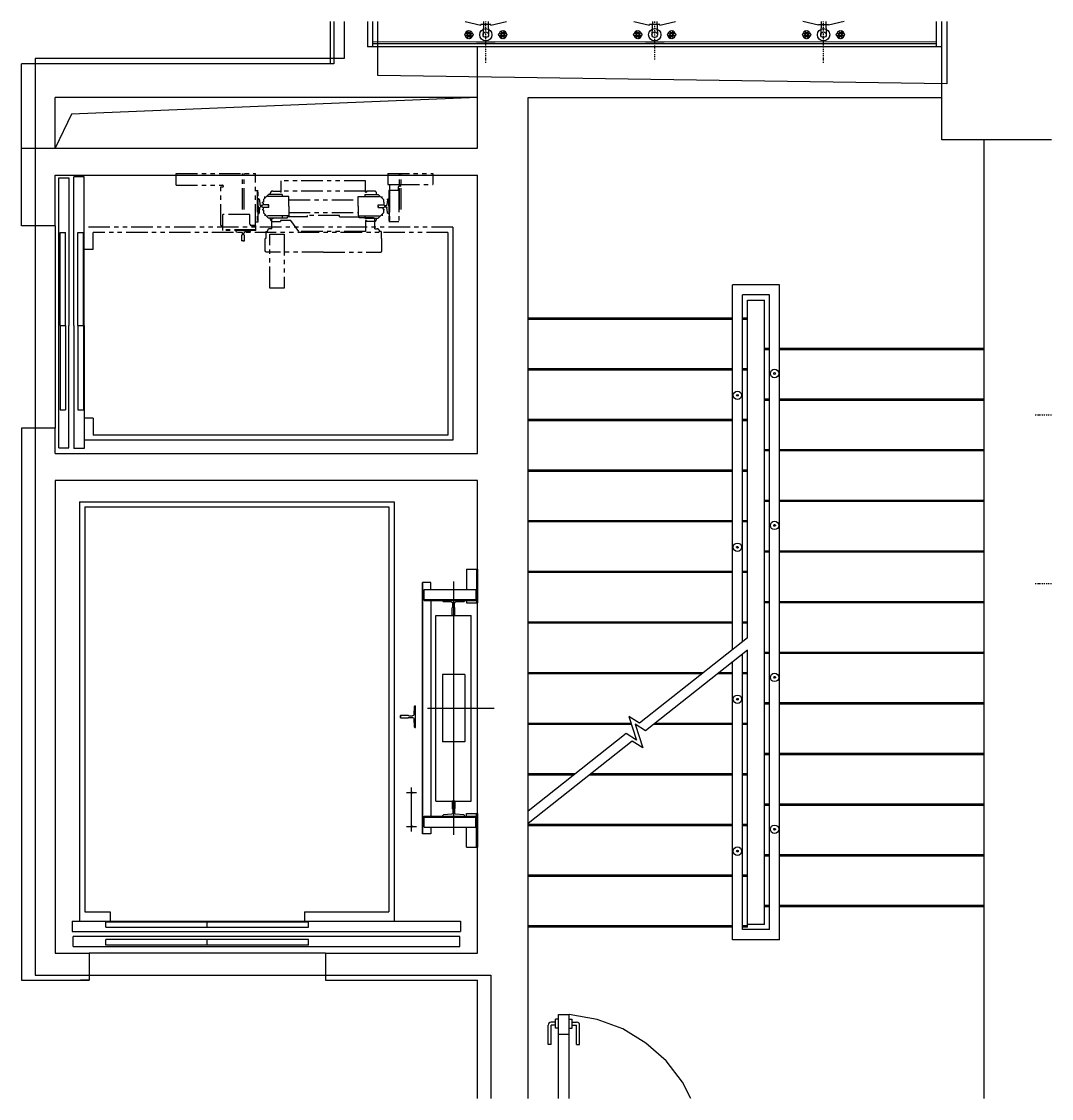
# Model space of a CAD drawing. Header units: millimetres. Extents: x 1372029 to 1411332, y -113814 to -97694.
# Drawn here: x 1385687 to 1391787, y -107094 to -100714 of the extents above; entities that cross this region are included whole.
import ezdxf

# ---------------------------------------------------------------- set-up
doc = ezdxf.new("R2010")
doc.units = ezdxf.units.MM
for name, pattern in [('DASHDOT2', [12.7, 6.35, -3.175, 0, -3.175]), ('HIDDEN2', [4.7625, 3.175, -1.5875]), ('PHANTOMX2', [127, 63.5, -12.7, 12.7, -12.7, 12.7, -12.7])]:
    doc.linetypes.add(name, pattern=pattern)
for name, color, linetype in [('Baca', 7, 'Continuous'), ('Divar-komek', 7, 'Continuous'), ('Kafel', 7, 'Continuous'), ('Lift', 7, 'Continuous'), ('Meheccer', 7, 'Continuous'), ('Pillekan', 7, 'Continuous'), ('plita 2', 7, 'Continuous'), ('Qapi', 7, 'Continuous'), ('Santexnika', 7, 'Continuous'), ('sutun1', 7, 'Continuous')]:
    doc.layers.add(name, color=color, linetype=linetype)
doc.layers.add('Guzgu', color=165, linetype='Continuous', lineweight=5, true_color=0x385ca8)

msp = doc.modelspace()

# ---------------------------------------------------------------- linework, layer by layer
at = {"layer": 'Baca'}
msp.add_lwpolyline([(1388386.6, -101163.6), (1385982.6, -101261.6), (1385886.6, -101463.6)], dxfattribs=at)
at = {"layer": 'Divar-komek'}
for p, q in [((1387536.6, -100713.6), (1387536.6, -100963.6)), ((1387736.6, -100713.6), (1387736.6, -100863.6)), ((1388386.6, -100863.6), (1387736.6, -100863.6)), ((1387536.6, -100963.6), (1385686.6, -100963.6)), ((1385686.6, -101463.6), (1385686.6, -100963.6)), ((1388386.6, -101163.6), (1385886.6, -101163.6)), ((1385886.6, -101463.6), (1385886.6, -101163.6))]:
    msp.add_line(p, q, dxfattribs=at)
at = {"layer": 'Guzgu'}
msp.add_line((1391106.6, -100833.6), (1387766.6, -100833.6), dxfattribs=at)
at = {"layer": 'Kafel'}
for p, q in [((1387516.6, -100963.6), (1387516.6, -100713.6)), ((1387766.6, -100863.6), (1387766.6, -100713.6)), ((1391106.6, -100863.6), (1391106.6, -100713.6))]:
    msp.add_line(p, q, dxfattribs=at)
at = {"layer": 'Lift'}
for p, q in [((1386602.1, -101683.6), (1386602.1, -101613.6)), ((1385906.6, -101638.6), (1385966.6, -101638.6)), ((1385906.6, -103238.6), (1385906.6, -101638.6)), ((1385966.6, -101638.6), (1385966.6, -102513.6)), ((1386056.6, -101633.6), (1385996.6, -101633.6)), ((1385996.6, -102513.6), (1385996.6, -101633.6)), ((1386056.6, -102513.6), (1386056.6, -101633.6)), ((1388241.6, -101932.6), (1388241.6, -103194.6)), ((1385915.6, -102513.6), (1385915.6, -101963.6)), ((1385915.6, -101963.6), (1385947.6, -101963.6)), ((1385947.6, -102513.6), (1385947.6, -101963.6)), ((1386020.6, -101963.6), (1386052.6, -101963.6)), ((1386020.6, -102513.6), (1386020.6, -101963.6)), ((1386052.6, -102513.6), (1386052.6, -101963.6)), ((1386111.6, -102063.6), (1386111.6, -101963.6)), ((1388211.6, -101963.6), (1388211.6, -103163.6)), ((1386111.6, -102063.6), (1386056.6, -102063.6)), ((1385915.6, -102513.6), (1385915.6, -103013.6)), ((1385915.6, -102513.6), (1385947.6, -102513.6)), ((1385947.6, -102513.6), (1385947.6, -103013.6)), ((1385966.6, -103238.6), (1385966.6, -102513.6)), ((1385996.6, -102513.6), (1385996.6, -103243.6)), ((1386020.6, -102513.6), (1386052.6, -102513.6)), ((1386020.6, -102513.6), (1386020.6, -103013.6)), ((1386052.6, -102513.6), (1386052.6, -103013.6)), ((1386056.6, -102513.6), (1386056.6, -103243.6)), ((1385915.6, -103013.6), (1385947.6, -103013.6)), ((1386020.6, -103013.6), (1386052.6, -103013.6)), ((1386111.6, -103063.6), (1386056.6, -103063.6)), ((1386111.6, -103063.6), (1386111.6, -103163.6)), ((1388211.6, -103163.6), (1386111.6, -103163.6)), ((1388241.6, -103194.6), (1386056.6, -103194.6)), ((1385906.6, -103238.6), (1385966.6, -103238.6)), ((1386056.6, -103243.6), (1385996.6, -103243.6)), ((1386030.6, -103558.6), (1386030.6, -106043.6)), ((1386030.6, -103558.6), (1387892.6, -103558.6)), ((1386061.6, -103588.6), (1386061.6, -105988.6)), ((1386061.6, -103588.6), (1387861.6, -103588.6)), ((1387861.6, -103588.6), (1387861.6, -105988.6)), ((1387892.6, -103558.6), (1387892.6, -106043.6)), ((1388321.6, -103957.7), (1388321.6, -104077.7)), ((1388321.6, -103957.7), (1388386.6, -103957.7)), ((1388380.6, -103957.7), (1388380.6, -104157.7)), ((1388386.6, -103957.7), (1388386.6, -104157.7)), ((1388110.6, -104036.6), (1388060.6, -104036.6)), ((1388060.6, -105526.6), (1388060.6, -104036.6)), ((1388063.8, -105526.6), (1388063.8, -104036.6)), ((1388110.6, -104077.7), (1388110.6, -104036.6)), ((1388245.6, -104031.6), (1388245.6, -105531.6)), ((1388070.6, -104077.7), (1388376.6, -104077.7)), ((1388070.6, -104142.6), (1388070.6, -104077.7)), ((1388376.6, -104077.7), (1388376.6, -104142.7)), ((1388070.6, -104136.7), (1388376.6, -104136.7)), ((1388070.6, -104142.7), (1388376.6, -104142.7)), ((1388110.6, -104142.7), (1388110.6, -105420.6)), ((1388182.1, -104142.7), (1388309.1, -104142.7)), ((1388182.1, -104146.9), (1388182.1, -104142.7)), ((1388234, -104153.5), (1388185.9, -104150.9)), ((1388240.6, -104182.6), (1388240.6, -104160.5)), ((1388250.6, -104182.6), (1388250.6, -104160.5)), ((1388305.3, -104150.9), (1388257.2, -104153.5)), ((1388309.1, -104146.9), (1388309.1, -104142.7)), ((1388321.6, -104142.7), (1388321.6, -104157.7)), ((1388321.6, -104157.7), (1388386.6, -104157.7)), ((1388140.6, -104231.6), (1388350.6, -104231.6)), ((1388140.6, -105331.6), (1388140.6, -104231.6)), ((1388237.6, -104230.8), (1388237.6, -104187.1)), ((1388238.4, -104231.6), (1388237.6, -104230.8)), ((1388252.7, -104231.6), (1388238.4, -104231.6)), ((1388252.7, -104231.6), (1388238.4, -104231.6)), ((1388252.7, -104231.6), (1388253.5, -104230.8)), ((1388253.5, -104230.8), (1388253.5, -104187.1)), ((1388350.6, -105331.6), (1388350.6, -104231.6)), ((1388179.1, -104581.6), (1388179.1, -104981.6)), ((1388312.1, -104581.6), (1388179.1, -104581.6)), ((1388312.1, -104581.6), (1388312.1, -104981.6)), ((1388012.4, -104771.9), (1388009.7, -104820)), ((1388016.4, -104768.1), (1388020.5, -104768.1)), ((1388020.5, -104895.1), (1388020.5, -104768.1)), ((1388090.8, -104781.6), (1388486.6, -104781.6)), ((1387931.6, -104824.5), (1387932.4, -104823.7)), ((1387931.6, -104824.5), (1387931.6, -104838.8)), ((1387931.6, -104824.5), (1387931.6, -104838.8)), ((1387931.6, -104838.8), (1387931.6, -104824.5)), ((1387931.6, -104838.8), (1387932.4, -104839.6)), ((1387932.4, -104823.7), (1387976.1, -104823.7)), ((1387932.4, -104839.6), (1387976.1, -104839.6)), ((1387980.6, -104826.6), (1388002.8, -104826.6)), ((1387980.6, -104836.6), (1388002.8, -104836.6)), ((1388009.7, -104843.3), (1388012.4, -104891.4)), ((1388016.4, -104895.1), (1388020.5, -104895.1)), ((1388312.1, -104981.6), (1388179.1, -104981.6)), ((1387996.6, -105511.8), (1387996.6, -105251.4)), ((1387966.6, -105281.6), (1388026.6, -105281.6)), ((1388140.6, -105331.6), (1388350.6, -105331.6)), ((1388238.4, -105331.6), (1388237.6, -105332.4)), ((1388237.6, -105332.4), (1388237.6, -105376.1)), ((1388252.7, -105331.6), (1388238.4, -105331.6)), ((1388252.7, -105331.6), (1388238.4, -105331.6)), ((1388252.7, -105331.6), (1388253.5, -105332.4)), ((1388253.5, -105332.4), (1388253.5, -105376.1)), ((1388240.6, -105380.7), (1388240.6, -105402.8)), ((1388250.6, -105380.7), (1388250.6, -105402.8)), ((1388070.6, -105485.5), (1388070.6, -105420.5)), ((1388070.6, -105420.5), (1388376.6, -105420.5)), ((1388070.6, -105426.5), (1388376.6, -105426.5)), ((1388182.1, -105416.4), (1388182.1, -105420.5)), ((1388182.1, -105420.5), (1388309.1, -105420.5)), ((1388234, -105409.8), (1388185.9, -105412.4)), ((1388305.3, -105412.4), (1388257.2, -105409.8)), ((1388309.1, -105416.4), (1388309.1, -105420.5)), ((1388321.6, -105405.5), (1388386.6, -105405.5)), ((1388321.6, -105420.5), (1388321.6, -105405.5)), ((1388376.6, -105485.5), (1388376.6, -105420.5)), ((1388380.6, -105605.5), (1388380.6, -105405.5)), ((1388386.6, -105405.5), (1388386.6, -105605.5)), ((1387966.6, -105481.6), (1388026.6, -105481.6)), ((1388070.6, -105485.5), (1388376.6, -105485.5)), ((1388110.6, -105485.5), (1388110.6, -105526.6)), ((1388321.6, -105605.5), (1388321.6, -105485.5)), ((1388110.6, -105526.6), (1388060.6, -105526.6)), ((1388321.6, -105605.5), (1388386.6, -105605.5)), ((1386061.6, -105988.6), (1386211.6, -105988.6)), ((1386211.6, -105988.6), (1386211.6, -106043.6)), ((1387361.6, -105988.6), (1387861.6, -105988.6)), ((1387361.6, -105988.6), (1387361.6, -106043.6)), ((1385986.6, -106043.6), (1385986.6, -106103.6)), ((1385986.6, -106043.6), (1388286.6, -106043.6)), ((1386186.6, -106079.6), (1386186.6, -106047.6)), ((1386186.6, -106047.6), (1387386.6, -106047.6)), ((1386186.6, -106079.6), (1387386.6, -106079.6)), ((1386786.6, -106079.6), (1386786.6, -106047.6)), ((1387386.6, -106079.6), (1387386.6, -106047.6)), ((1388286.6, -106043.6), (1388286.6, -106103.6)), ((1385986.6, -106103.6), (1388286.6, -106103.6)), ((1385991.6, -106193.6), (1385991.6, -106133.6)), ((1388281.6, -106133.6), (1385991.6, -106133.6)), ((1387386.6, -106152.6), (1386186.6, -106152.6)), ((1386186.6, -106184.6), (1386186.6, -106152.6)), ((1386786.6, -106184.6), (1386786.6, -106152.6)), ((1387386.6, -106184.6), (1387386.6, -106152.6)), ((1388281.6, -106193.6), (1388281.6, -106133.6)), ((1385991.6, -106193.6), (1388281.6, -106193.6)), ((1387386.6, -106184.6), (1386186.6, -106184.6))]:
    msp.add_line(p, q, dxfattribs=at)
at = {"layer": 'Lift', "linetype": 'PHANTOMX2', "ltscale": 2}
for p, q in [((1386602.1, -101613.6), (1387072.1, -101613.6)), ((1386994.6, -101826.9), (1386994.6, -101613.6)), ((1387004.6, -101826.9), (1387004.6, -101613.6)), ((1387072.1, -101921.6), (1387072.1, -101613.6)), ((1387856.6, -101613.6), (1387856.6, -101678.6)), ((1387856.6, -101613.6), (1388121.6, -101613.6)), ((1387924.6, -101826.9), (1387924.6, -101613.6)), ((1387934.6, -101826.9), (1387934.6, -101613.6)), ((1388121.6, -101613.6), (1388121.6, -101678.6)), ((1386602.1, -101683.6), (1386877.1, -101683.6)), ((1386867.1, -101693.6), (1386877.1, -101693.6)), ((1386867.1, -101921.6), (1386867.1, -101693.6)), ((1387724.6, -101657.6), (1387224.6, -101657.6)), ((1387224.6, -101723.6), (1387224.6, -101657.6)), ((1387724.6, -101723.6), (1387724.6, -101657.6)), ((1387856.6, -101678.6), (1387866.6, -101678.6)), ((1387866.6, -101678.6), (1387866.6, -101715.1)), ((1387866.6, -101678.6), (1387916.6, -101678.6)), ((1387916.6, -101678.6), (1388121.6, -101678.6)), ((1387926.6, -101688.6), (1387931.6, -101688.6)), ((1387931.6, -101678.6), (1387931.6, -101688.6)), ((1387072.1, -101715.1), (1387087.6, -101715.1)), ((1387083.1, -101715.1), (1387083.1, -101900.1)), ((1387087.6, -101900.1), (1387087.6, -101715.1)), ((1387119.6, -101767.6), (1387149.6, -101737.6)), ((1387269.6, -101750.1), (1387126.6, -101750.1)), ((1387126.6, -101760.6), (1387126.6, -101750.1)), ((1387229.6, -101737.6), (1387149.6, -101737.6)), ((1387159.6, -101737.6), (1387159.6, -101732.6)), ((1387174.6, -101717.6), (1387219.6, -101717.6)), ((1387219.6, -101717.6), (1387219.6, -101723.6)), ((1387224.6, -101723.6), (1387219.6, -101723.6)), ((1387724.6, -101717.6), (1387224.6, -101717.6)), ((1387224.6, -101723.6), (1387224.6, -101717.6)), ((1387229.6, -101737.6), (1387229.6, -101750.1)), ((1387269.6, -101807.6), (1387269.6, -101750.1)), ((1387679.6, -101807.6), (1387679.6, -101750.1)), ((1387679.6, -101750.1), (1387822.6, -101750.1)), ((1387719.6, -101737.6), (1387719.6, -101750.1)), ((1387719.6, -101737.6), (1387799.6, -101737.6)), ((1387724.6, -101723.6), (1387724.6, -101717.6)), ((1387724.6, -101723.6), (1387729.6, -101723.6)), ((1387729.6, -101717.6), (1387729.6, -101723.6)), ((1387774.6, -101717.6), (1387729.6, -101717.6)), ((1387789.6, -101737.6), (1387789.6, -101732.6)), ((1387829.6, -101767.6), (1387799.6, -101737.6)), ((1387822.6, -101760.6), (1387822.6, -101750.1)), ((1387861.6, -101715.1), (1387861.6, -101900.1)), ((1387866.6, -101715.1), (1387861.6, -101715.1)), ((1387866.1, -101900.1), (1387866.1, -101715.1)), ((1387916.6, -101715.1), (1387866.6, -101715.1)), ((1387866.6, -101715.1), (1387866.6, -101897.6)), ((1387916.6, -101698.6), (1387916.6, -101715.1)), ((1387921.6, -101715.1), (1387916.6, -101715.1)), ((1387921.6, -101715.1), (1387921.6, -101900.1)), ((1387087.6, -101807.6), (1387087.6, -101763.1)), ((1387087.6, -101763.1), (1387088.1, -101763.1)), ((1387087.6, -101807.6), (1387087.6, -101852.1)), ((1387096.1, -101770.5), (1387098.3, -101799)), ((1387096.1, -101844.8), (1387098.3, -101816.2)), ((1387112.2, -101803.6), (1387103.3, -101803.6)), ((1387112.2, -101811.6), (1387103.3, -101811.6)), ((1387116.2, -101799.7), (1387112.2, -101803.6)), ((1387116.2, -101815.6), (1387112.2, -101811.6)), ((1387119.6, -101783.1), (1387114.6, -101783.1)), ((1387114.6, -101789.1), (1387114.6, -101783.1)), ((1387117.6, -101789.1), (1387114.6, -101789.1)), ((1387148.6, -101799.7), (1387116.2, -101799.7)), ((1387148.6, -101815.6), (1387116.2, -101815.6)), ((1387117.6, -101789.1), (1387117.6, -101799.1)), ((1387150.6, -101799.1), (1387117.6, -101799.1)), ((1387119.6, -101767.6), (1387119.6, -101783.1)), ((1387150.6, -101816.1), (1387120.6, -101816.1)), ((1387120.6, -101822.6), (1387120.6, -101816.1)), ((1387120.6, -101826.1), (1387120.6, -101822.6)), ((1387148.6, -101799.7), (1387149.6, -101800.7)), ((1387148.6, -101815.6), (1387149.6, -101814.6)), ((1387149.6, -101807.6), (1387149.6, -101800.7)), ((1387149.6, -101807.6), (1387149.6, -101814.6)), ((1387150.6, -101816.1), (1387150.6, -101799.1)), ((1387269.6, -101770.1), (1387679.6, -101770.1)), ((1387269.6, -101807.6), (1387269.6, -101865.1)), ((1387679.6, -101807.6), (1387679.6, -101865.1)), ((1387798.6, -101799.1), (1387831.6, -101799.1)), ((1387798.6, -101816.1), (1387798.6, -101799.1)), ((1387798.6, -101816.1), (1387828.6, -101816.1)), ((1387800.6, -101799.7), (1387799.6, -101800.7)), ((1387799.6, -101807.6), (1387799.6, -101800.7)), ((1387799.6, -101807.6), (1387799.6, -101814.6)), ((1387800.6, -101815.6), (1387799.6, -101814.6)), ((1387800.6, -101799.7), (1387833, -101799.7)), ((1387800.6, -101815.6), (1387833, -101815.6)), ((1387828.6, -101822.6), (1387828.6, -101816.1)), ((1387828.6, -101826.1), (1387828.6, -101822.6)), ((1387829.6, -101767.6), (1387829.6, -101783.1)), ((1387829.6, -101783.1), (1387834.6, -101783.1)), ((1387831.6, -101789.1), (1387831.6, -101799.1)), ((1387831.6, -101789.1), (1387834.6, -101789.1)), ((1387833, -101799.7), (1387836.9, -101803.6)), ((1387833, -101815.6), (1387836.9, -101811.6)), ((1387834.6, -101789.1), (1387834.6, -101783.1)), ((1387836.9, -101803.6), (1387845.9, -101803.6)), ((1387836.9, -101811.6), (1387845.9, -101811.6)), ((1387853.1, -101770.5), (1387850.8, -101799)), ((1387853.1, -101844.8), (1387850.8, -101816.2)), ((1387861.6, -101763.1), (1387861.1, -101763.1)), ((1387861.6, -101807.6), (1387861.6, -101763.1)), ((1387861.6, -101807.6), (1387861.6, -101852.1)), ((1387039.6, -101856.6), (1386879.6, -101856.6)), ((1386879.6, -101951.6), (1386879.6, -101856.6)), ((1387039.6, -101914.6), (1387039.6, -101856.6)), ((1387087.6, -101852.1), (1387088.1, -101852.1)), ((1387120.6, -101826.1), (1387115.6, -101826.1)), ((1387115.6, -101832.1), (1387115.6, -101826.1)), ((1387119.6, -101832.1), (1387115.6, -101832.1)), ((1387119.6, -101832.1), (1387119.6, -101847.6)), ((1387119.6, -101847.6), (1387149.6, -101877.6)), ((1387126.6, -101854.6), (1387126.6, -101865.1)), ((1387269.6, -101865.1), (1387126.6, -101865.1)), ((1387229.6, -101877.6), (1387149.6, -101877.6)), ((1387159.6, -101882.6), (1387159.6, -101877.6)), ((1387169.6, -101941.6), (1387169.6, -101884.1)), ((1387174.6, -101879.1), (1387178.7, -101879.1)), ((1387178.7, -101875.6), (1387178.7, -101879.1)), ((1387178.7, -101875.6), (1387262.7, -101875.6)), ((1387229.6, -101865.1), (1387229.6, -101877.6)), ((1387262.7, -101871.1), (1387263.2, -101870.6)), ((1387262.7, -101875.6), (1387262.7, -101871.1)), ((1387379.6, -101870.6), (1387263.2, -101870.6)), ((1387269.6, -101845.1), (1387679.6, -101845.1)), ((1387569.6, -101862.6), (1387379.6, -101862.6)), ((1387379.6, -101870.6), (1387379.6, -101862.6)), ((1387569.6, -101870.6), (1387569.6, -101862.6)), ((1387569.6, -101870.6), (1387686, -101870.6)), ((1387679.6, -101865.1), (1387822.6, -101865.1)), ((1387686.5, -101871.1), (1387686, -101870.6)), ((1387686.5, -101875.6), (1387686.5, -101871.1)), ((1387770.5, -101875.6), (1387686.5, -101875.6)), ((1387719.6, -101865.1), (1387719.6, -101877.6)), ((1387719.6, -101877.6), (1387799.6, -101877.6)), ((1387770.5, -101875.6), (1387770.5, -101879.1)), ((1387774.6, -101879.1), (1387770.5, -101879.1)), ((1387779.6, -101941.6), (1387779.6, -101884.1)), ((1387789.6, -101882.6), (1387789.6, -101877.6)), ((1387829.6, -101847.6), (1387799.6, -101877.6)), ((1387822.6, -101854.6), (1387822.6, -101865.1)), ((1387828.6, -101826.1), (1387833.6, -101826.1)), ((1387829.6, -101832.1), (1387829.6, -101847.6)), ((1387829.6, -101832.1), (1387833.6, -101832.1)), ((1387833.6, -101832.1), (1387833.6, -101826.1)), ((1387861.6, -101852.1), (1387861.1, -101852.1)), ((1388241.6, -101932.6), (1386056.6, -101932.6)), ((1386867.1, -101921.6), (1386879.6, -101921.6)), ((1387074.6, -101947.1), (1386879.6, -101947.1)), ((1387074.6, -101951.6), (1386879.6, -101951.6)), ((1386999.6, -101951.6), (1386955.1, -101951.6)), ((1386955.1, -101951.6), (1386955.1, -101952.2)), ((1386999.6, -101951.6), (1387044.1, -101951.6)), ((1387044.1, -101951.6), (1387044.1, -101952.2)), ((1387074.6, -101921.6), (1387046.6, -101921.6)), ((1387047.1, -101921.6), (1387072.1, -101921.6)), ((1387072.1, -101900.1), (1387087.6, -101900.1)), ((1387074.6, -101951.6), (1387074.6, -101921.6)), ((1387169.6, -101941.6), (1387157.1, -101941.6)), ((1387174.6, -101897.6), (1387219.6, -101897.6)), ((1387282.4, -101891.6), (1387219.6, -101891.6)), ((1387219.6, -101891.6), (1387219.6, -101897.6)), ((1387329.6, -101957.6), (1387282.4, -101891.6)), ((1387724.6, -101891.6), (1387724.6, -101957.6)), ((1387729.6, -101891.6), (1387724.6, -101891.6)), ((1387729.6, -101891.6), (1387729.6, -101897.6)), ((1387774.6, -101897.6), (1387729.6, -101897.6)), ((1387779.6, -101941.6), (1387792.1, -101941.6)), ((1387921.6, -101900.1), (1387861.6, -101900.1)), ((1388211.6, -101963.6), (1386111.6, -101963.6)), ((1386962.5, -101960.1), (1386991, -101962.4)), ((1386991.6, -101980.2), (1386995.6, -101976.3)), ((1386991.6, -102012.6), (1386991.6, -101980.2)), ((1386991.6, -102012.6), (1386992.6, -102013.6)), ((1386999.6, -102013.6), (1386992.6, -102013.6)), ((1386995.6, -101976.3), (1386995.6, -101967.4)), ((1386999.6, -102013.6), (1387006.5, -102013.6)), ((1387003.6, -101976.3), (1387003.6, -101967.4)), ((1387007.5, -101980.2), (1387003.6, -101976.3)), ((1387007.5, -102012.6), (1387006.5, -102013.6)), ((1387007.5, -102012.6), (1387007.5, -101980.2)), ((1387036.7, -101960.1), (1387008.2, -101962.4)), ((1387132.6, -101999.3), (1387129.6, -101999.3)), ((1387129.6, -102076.3), (1387129.6, -101999.3)), ((1387132.6, -101956.6), (1387132.6, -101981.3)), ((1387132.6, -101956.6), (1387142.1, -101956.6)), ((1387132.6, -101981.3), (1387132.6, -101999.3)), ((1387724.6, -101957.6), (1387329.6, -101957.6)), ((1387816.6, -101956.6), (1387807.1, -101956.6)), ((1387816.6, -101956.6), (1387816.6, -101981.3)), ((1387816.6, -101981.3), (1387816.6, -101999.3)), ((1387816.6, -101999.3), (1387819.6, -101999.3)), ((1387819.6, -102076.3), (1387819.6, -101999.3)), ((1387132.6, -102076.3), (1387129.6, -102076.3)), ((1387132.6, -102076.3), (1387132.6, -102079.3)), ((1387474.6, -102079.3), (1387132.6, -102079.3)), ((1387474.6, -102079.3), (1387816.6, -102079.3)), ((1387816.6, -102076.3), (1387816.6, -102079.3)), ((1387816.6, -102076.3), (1387819.6, -102076.3))]:
    msp.add_line(p, q, dxfattribs=at)
msp.add_lwpolyline([(1387158.1, -102292.6), (1387158.1, -101972.6), (1387241.1, -101972.6), (1387241.1, -102292.6)], close=True, dxfattribs=at)
at = {"layer": 'Lift', "extrusion": (0, 0, -1)}
for centre in [(-1387996.6, -105281.6), (-1387996.6, -105481.6)]:
    msp.add_circle(centre, 4, dxfattribs=at)
at = {"layer": 'Lift', "linetype": 'PHANTOMX2', "ltscale": 2}
for centre, radius, start, end in [((1386877.1, -101688.6), 5, -90, 90), ((1387926.6, -101698.6), 10, 90, 180), ((1387174.6, -101732.6), 15, 109.47122, 180), ((1387174.6, -101732.6), 15, 90, 109.47122), ((1387774.6, -101732.6), 15, 0, 90), ((1387088.1, -101771.1), 8, 4.51769, 90), ((1387103.3, -101798.6), 5, -175.48231, -90), ((1387103.3, -101816.6), 5, 90, 175.48231), ((1387088.1, -101844.1), 8, -90, -4.51769), ((1387174.6, -101882.6), 15, 180, -109.47122), ((1387174.6, -101884.1), 5, 90, 180), ((1387774.6, -101884.1), 5, 0, 90), ((1387774.6, -101882.6), 15, -90, 0), ((1386963.1, -101952.2), 8, 180, -94.51769), ((1387036.1, -101952.2), 8, -85.48231, 0), ((1387046.6, -101914.6), 7, 180, -90), ((1387157.1, -101956.6), 15, 90, 180), ((1387174.6, -101882.6), 15, -109.47122, -90), ((1387792.1, -101956.6), 15, 0, 90), ((1386990.6, -101967.4), 5, 0, 85.48231), ((1387008.6, -101967.4), 5, 94.51769, 180)]:
    msp.add_arc(centre, radius, start, end, dxfattribs=at)
at = {"layer": 'Lift', "extrusion": (0, 0, -1)}
for centre, radius, start, end in [((-1388186.1, -104146.9), 4, -86.86899, 0), ((-1388233.6, -104160.5), 7, 93.13101, 180), ((-1388235.6, -104182.6), 5, 180, -114.33053), ((-1388257.6, -104160.5), 7, 0, 86.86899), ((-1388255.6, -104182.6), 5, -65.66947, 0), ((-1388305.1, -104146.9), 4, 180, -93.13101), ((-1388002.8, -104819.6), 7, -176.86899, -90), ((-1388016.4, -104772.1), 4, 3.13101, 90), ((-1387980.6, -104821.6), 5, -90, -24.33053), ((-1387980.6, -104841.6), 5, 24.33053, 90), ((-1388002.8, -104843.6), 7, 90, 176.86899), ((-1388016.4, -104891.1), 4, -90, -3.13101), ((-1388235.6, -105380.7), 5, 114.33053, 180), ((-1388255.6, -105380.7), 5, 0, 65.66947), ((-1388186.1, -105416.4), 4, 0, 86.86899), ((-1388233.6, -105402.8), 7, 180, -93.13101), ((-1388257.6, -105402.8), 7, -86.86899, 0), ((-1388305.1, -105416.4), 4, 93.13101, 180)]:
    msp.add_arc(centre, radius, start, end, dxfattribs=at)
at = {"layer": 'Lift', "linetype": 'PHANTOMX2', "ltscale": 2, "extrusion": (0, 0, -1)}
for centre, major_axis, start_param, end_param in [((1387845.9, -101798.6), (3.54, -3.54), 5.576636, 0.785398), ((1387845.9, -101816.6), (-3.54, -3.54), 2.356194, 3.848142), ((1387861.1, -101771.1), (5.66, -5.66), 2.435043, 3.926991), ((1387861.1, -101844.1), (5.66, -5.66), 0.785398, 2.277346)]:
    msp.add_ellipse(centre, major_axis=major_axis, ratio=1, start_param=start_param, end_param=end_param, dxfattribs=at)
at = {"layer": 'Meheccer'}
for p, q in [((1387766.6, -100843.6), (1391106.6, -100843.6)), ((1389896.6, -104435.5), (1389896.6, -102273.6)), ((1390176.6, -102273.6), (1389896.6, -102273.6)), ((1389956.6, -104388.1), (1389956.6, -102333.6)), ((1390116.6, -102333.6), (1389956.6, -102333.6)), ((1390116.6, -106093.6), (1390116.6, -102333.6)), ((1390176.6, -106153.6), (1390176.6, -102273.6)), ((1389956.6, -106093.6), (1389956.6, -104462)), ((1389896.6, -106153.6), (1389896.6, -104509.4)), ((1390116.6, -106093.6), (1389956.6, -106093.6)), ((1390176.6, -106153.6), (1389896.6, -106153.6))]:
    msp.add_line(p, q, dxfattribs=at)
for centre, radius in [((1390146.6, -102798.8), 25), ((1390146.6, -102798.8), 5), ((1389926.6, -102928.1), 25), ((1389926.6, -102928.1), 5), ((1390146.6, -103698.8), 25), ((1389926.6, -103828.1), 25), ((1390146.6, -104599.1), 25), ((1389926.6, -104728.5), 25), ((1389926.6, -104728.5), 5), ((1390146.6, -105498.8), 25), ((1389926.6, -105628.5), 25), ((1389926.6, -105628.5), 5)]:
    msp.add_circle(centre, radius, dxfattribs=at)
at = {"layer": 'Meheccer', "linetype": 'HIDDEN2'}
for centre in [(1390146.6, -103698.8), (1389926.6, -103828.1), (1390146.6, -104599.1), (1390146.6, -105498.8)]:
    msp.add_circle(centre, 5, dxfattribs=at)
at = {"layer": 'Pillekan'}
for p, q in [((1389986.6, -104364.5), (1389986.6, -102363.6)), ((1389986.6, -102363.6), (1390086.6, -102363.6)), ((1390086.6, -106063.6), (1390086.6, -102363.6)), ((1389896.6, -102471.4), (1388686.6, -102471.4)), ((1389896.6, -102478.5), (1388686.6, -102478.5)), ((1389986.6, -102471.4), (1389956.6, -102471.4)), ((1389986.6, -102478.5), (1389956.6, -102478.5)), ((1390086.6, -102648.8), (1390116.6, -102648.8)), ((1390176.6, -102648.8), (1391386.6, -102648.8)), ((1390086.6, -102655.9), (1390116.6, -102655.9)), ((1390176.6, -102655.9), (1391386.6, -102655.9)), ((1389896.6, -102771.4), (1388686.6, -102771.4)), ((1389896.6, -102778.5), (1388686.6, -102778.5)), ((1389986.6, -102771.4), (1389956.6, -102771.4)), ((1389986.6, -102778.5), (1389956.6, -102778.5)), ((1390086.6, -102948.8), (1390116.6, -102948.8)), ((1390086.6, -102955.9), (1390116.6, -102955.9)), ((1390176.6, -102948.8), (1391386.6, -102948.8)), ((1390176.6, -102955.9), (1391386.6, -102955.9)), ((1389896.6, -103071.4), (1388686.6, -103071.4)), ((1389896.6, -103078.5), (1388686.6, -103078.5)), ((1389986.6, -103071.4), (1389956.6, -103071.4)), ((1389986.6, -103078.5), (1389956.6, -103078.5)), ((1390086.6, -103248.8), (1390116.6, -103248.8)), ((1390086.6, -103255.9), (1390116.6, -103255.9)), ((1390176.6, -103248.8), (1391386.6, -103248.8)), ((1390176.6, -103255.9), (1391386.6, -103255.9)), ((1389896.6, -103371.4), (1388686.6, -103371.4)), ((1389896.6, -103378.5), (1388686.6, -103378.5)), ((1389986.6, -103371.4), (1389956.6, -103371.4)), ((1389986.6, -103378.5), (1389956.6, -103378.5)), ((1390086.6, -103548.8), (1390116.6, -103548.8)), ((1390086.6, -103555.9), (1390116.6, -103555.9)), ((1390176.6, -103548.8), (1391386.6, -103548.8)), ((1390176.6, -103555.9), (1391386.6, -103555.9)), ((1389896.6, -103671.4), (1388686.6, -103671.4)), ((1389986.6, -103671.4), (1389956.6, -103671.4)), ((1389896.6, -103678.5), (1388686.6, -103678.5)), ((1389986.6, -103678.5), (1389956.6, -103678.5)), ((1390086.6, -103848.8), (1390116.6, -103848.8)), ((1390086.6, -103855.9), (1390116.6, -103855.9)), ((1390176.6, -103848.8), (1391386.6, -103848.8)), ((1390176.6, -103855.9), (1391386.6, -103855.9)), ((1389896.6, -103971.4), (1388686.6, -103971.4)), ((1389896.6, -103978.5), (1388686.6, -103978.5)), ((1389986.6, -103971.4), (1389956.6, -103971.4)), ((1389986.6, -103978.5), (1389956.6, -103978.5)), ((1390086.6, -104148.8), (1390116.6, -104148.8)), ((1390086.6, -104155.9), (1390116.6, -104155.9)), ((1390176.6, -104148.8), (1391386.6, -104148.8)), ((1390176.6, -104155.9), (1391386.6, -104155.9)), ((1389896.6, -104271.4), (1388686.6, -104271.4)), ((1389896.6, -104278.5), (1388686.6, -104278.5)), ((1389986.6, -104271.4), (1389956.6, -104271.4)), ((1389986.6, -104278.5), (1389956.6, -104278.5)), ((1389986.6, -106078.5), (1389986.6, -104438.3)), ((1390086.6, -104448.8), (1390116.6, -104448.8)), ((1390086.6, -104455.9), (1390116.6, -104455.9)), ((1390176.6, -104448.8), (1391386.6, -104448.8)), ((1390176.6, -104455.9), (1391386.6, -104455.9)), ((1389891.2, -104513.6), (1389896.6, -104513.6)), ((1389724.5, -104571.4), (1388686.6, -104571.4)), ((1389715.5, -104578.5), (1388686.6, -104578.5)), ((1389896.6, -104578.5), (1389809.1, -104578.5)), ((1389896.6, -104571.4), (1389818, -104571.4)), ((1389986.6, -104571.4), (1389956.6, -104571.4)), ((1389986.6, -104578.5), (1389956.6, -104578.5)), ((1390086.6, -104748.8), (1390116.6, -104748.8)), ((1390086.6, -104755.9), (1390116.6, -104755.9)), ((1390176.6, -104748.8), (1391386.6, -104748.8)), ((1390176.6, -104755.9), (1391386.6, -104755.9)), ((1389297, -104871.4), (1388686.6, -104871.4)), ((1389299.3, -104878.5), (1388686.6, -104878.5)), ((1389323.2, -104878.5), (1389321, -104878.5)), ((1389896.6, -104878.5), (1389429.1, -104878.5)), ((1389896.6, -104871.4), (1389438, -104871.4)), ((1389986.6, -104871.4), (1389956.6, -104871.4)), ((1389986.6, -104878.5), (1389956.6, -104878.5)), ((1390086.6, -105048.8), (1390116.6, -105048.8)), ((1390086.6, -105055.9), (1390116.6, -105055.9)), ((1390176.6, -105048.8), (1391386.6, -105048.8)), ((1390176.6, -105055.9), (1391386.6, -105055.9)), ((1388964.5, -105171.4), (1388686.6, -105171.4)), ((1388955.5, -105178.5), (1388686.6, -105178.5)), ((1389896.6, -105178.5), (1389049.1, -105178.5)), ((1389896.6, -105171.4), (1389058, -105171.4)), ((1389986.6, -105171.4), (1389956.6, -105171.4)), ((1389986.6, -105178.5), (1389956.6, -105178.5)), ((1390086.6, -105348.8), (1390116.6, -105348.8)), ((1390086.6, -105355.9), (1390116.6, -105355.9)), ((1390176.6, -105348.8), (1391386.6, -105348.8)), ((1390176.6, -105355.9), (1391386.6, -105355.9)), ((1389896.6, -105471.4), (1388686.6, -105471.4)), ((1389896.6, -105478.5), (1388686.6, -105478.5)), ((1389986.6, -105471.4), (1389956.6, -105471.4)), ((1389986.6, -105478.5), (1389956.6, -105478.5)), ((1390086.6, -105648.8), (1390116.6, -105648.8)), ((1390176.6, -105648.8), (1391386.6, -105648.8)), ((1390086.6, -105655.9), (1390116.6, -105655.9)), ((1390176.6, -105655.9), (1391386.6, -105655.9)), ((1389896.6, -105771.4), (1388686.6, -105771.4)), ((1389896.6, -105778.5), (1388686.6, -105778.5)), ((1389986.6, -105771.4), (1389956.6, -105771.4)), ((1389986.6, -105778.5), (1389956.6, -105778.5)), ((1390086.6, -105948.8), (1390116.6, -105948.8)), ((1390086.6, -105955.9), (1390116.6, -105955.9)), ((1390176.6, -105948.8), (1391386.6, -105948.8)), ((1390176.6, -105955.9), (1391386.6, -105955.9)), ((1389896.6, -106071.4), (1388686.6, -106071.4)), ((1389896.6, -106078.5), (1388686.6, -106078.5)), ((1389986.6, -106071.4), (1389956.6, -106071.4)), ((1389986.6, -106078.5), (1389956.6, -106078.5)), ((1390086.6, -106063.6), (1389986.6, -106063.6))]:
    msp.add_line(p, q, dxfattribs=at)
at = {"layer": 'Pillekan', "linetype": 'Continuous'}
for points in [[(1389986.6, -104364.5), (1389346, -104870.2), (1389283.8, -104831.7), (1389329.7, -104970.5), (1389267.5, -104932.1), (1388686.6, -105390.8)], [(1389986.6, -104438.3), (1389382.6, -104915.2), (1389320.4, -104876.7), (1389366.3, -105015.5), (1389304.1, -104977.1), (1388686.6, -105464.6)]]:
    msp.add_lwpolyline(points, dxfattribs=at)
at = {"layer": 'plita 2'}
for p, q in [((1385886.6, -101923.6), (1385886.6, -103123.6)), ((1387486.6, -106233.6), (1386086.6, -106233.6))]:
    msp.add_line(p, q, dxfattribs=at)
at = {"layer": 'Qapi'}
for p, q in [((1388867.7, -106597), (1388929.9, -106597)), ((1388867.7, -106597), (1388929.9, -106597)), ((1388867.7, -107093.6), (1388867.7, -106597)), ((1388867.8, -106597), (1388930, -106597)), ((1388867.8, -106597), (1388930, -106597)), ((1388867.8, -107093.6), (1388867.8, -106597)), ((1388929.9, -107093.6), (1388929.9, -106597)), ((1388930, -107093.6), (1388930, -106597)), ((1388867.7, -106712.5), (1388929.9, -106712.5)), ((1388867.8, -106712.5), (1388930, -106712.5))]:
    msp.add_line(p, q, dxfattribs=at)
at = {"layer": 'Qapi', "linetype": 'Continuous'}
for p, q in [((1388805.5, -106774.8), (1388805.5, -106659.2)), ((1388805.5, -106774.8), (1388805.5, -106659.2)), ((1388849.9, -106641.4), (1388823.2, -106641.4)), ((1388849.9, -106641.4), (1388823.2, -106641.4)), ((1388849.9, -106641.4), (1388823.2, -106641.4)), ((1388823.2, -106774.8), (1388823.2, -106659.2)), ((1388849.9, -106659.2), (1388823.2, -106659.2)), ((1388850, -106641.4), (1388823.3, -106641.4)), ((1388850, -106641.4), (1388823.3, -106641.4)), ((1388850, -106641.4), (1388823.3, -106641.4)), ((1388823.3, -106774.8), (1388823.3, -106659.2)), ((1388850, -106659.2), (1388823.3, -106659.2)), ((1388867.7, -106623.7), (1388849.9, -106623.7)), ((1388849.9, -106677), (1388849.9, -106623.7)), ((1388849.9, -106677), (1388849.9, -106623.7)), ((1388867.8, -106623.7), (1388850, -106623.7)), ((1388850, -106677), (1388850, -106623.7)), ((1388850, -106677), (1388850, -106623.7)), ((1388929.9, -106623.7), (1388947.7, -106623.7)), ((1388930, -106623.7), (1388947.8, -106623.7)), ((1388947.7, -106677), (1388947.7, -106623.7)), ((1388947.7, -106677), (1388947.7, -106623.7)), ((1388947.7, -106641.4), (1388974.4, -106641.4)), ((1388947.7, -106641.4), (1388974.4, -106641.4)), ((1388947.7, -106641.4), (1388974.4, -106641.4)), ((1388947.7, -106659.2), (1388974.4, -106659.2)), ((1388947.8, -106677), (1388947.8, -106623.7)), ((1388947.8, -106677), (1388947.8, -106623.7)), ((1388947.8, -106641.4), (1388974.4, -106641.4)), ((1388947.8, -106641.4), (1388974.4, -106641.4)), ((1388947.8, -106641.4), (1388974.4, -106641.4)), ((1388947.8, -106659.2), (1388974.4, -106659.2)), ((1388974.4, -106774.8), (1388974.4, -106659.2)), ((1388974.4, -106774.8), (1388974.4, -106659.2)), ((1388992.1, -106774.8), (1388992.1, -106659.2)), ((1388992.2, -106774.8), (1388992.2, -106659.2)), ((1388867.7, -106677), (1388849.9, -106677)), ((1388867.8, -106677), (1388850, -106677)), ((1388929.9, -106677), (1388947.7, -106677)), ((1388930, -106677), (1388947.8, -106677)), ((1388823.2, -106774.8), (1388805.5, -106774.8)), ((1388823.3, -106774.8), (1388805.5, -106774.8)), ((1388974.4, -106774.8), (1388992.1, -106774.8)), ((1388974.4, -106774.8), (1388992.2, -106774.8))]:
    msp.add_line(p, q, dxfattribs=at)
at = {"layer": 'Qapi'}
for points in [[(1389650.4, -107093.6), (1389601.2, -106997.8), (1389503.7, -106871.7), (1389384.9, -106765.4), (1389247.7, -106682.1), (1389095.1, -106624.9), (1388929.9, -106597)], [(1389650.5, -107093.6), (1389601.3, -106997.8), (1389503.8, -106871.7), (1389385, -106765.4), (1389247.8, -106682.1), (1389095.2, -106624.9), (1388930, -106597)]]:
    msp.add_lwpolyline(points, dxfattribs=at)
at = {"layer": 'Qapi', "linetype": 'Continuous'}
for centre, start, end in [((1388823.2, -106659.2), 90, 180), ((1388823.3, -106659.2), 90, 180), ((1388974.4, -106659.2), 0, 90), ((1388974.4, -106659.2), 0, 90)]:
    msp.add_arc(centre, 17.8, start, end, dxfattribs=at)
at = {"layer": 'Santexnika'}
for p, q in [((1388466.7, -100731.4), (1388406.5, -100731.4)), ((1388406.5, -100735.8), (1388406.5, -100731.4)), ((1388466.7, -100731.4), (1388406.5, -100731.4)), ((1388406.5, -100735.8), (1388406.5, -100731.4)), ((1388466.7, -100731.4), (1388406.5, -100731.4)), ((1388406.5, -100735.8), (1388406.5, -100731.4)), ((1388466.7, -100731.4), (1388406.5, -100731.4)), ((1388406.5, -100735.8), (1388406.5, -100731.4)), ((1388466.7, -100731.4), (1388406.5, -100731.4)), ((1388406.5, -100735.8), (1388406.5, -100731.4)), ((1388466.7, -100731.4), (1388406.5, -100731.4)), ((1388406.5, -100735.8), (1388406.5, -100731.4)), ((1388466.7, -100731.4), (1388406.5, -100731.4)), ((1388406.5, -100735.8), (1388406.5, -100731.4)), ((1388466.7, -100731.4), (1388406.5, -100731.4)), ((1388406.5, -100735.8), (1388406.5, -100731.4)), ((1388423.5, -100713.6), (1388420.1, -100791.6)), ((1388423.5, -100713.6), (1388420.1, -100791.6)), ((1388423.5, -100713.6), (1388420.1, -100791.6)), ((1388423.5, -100713.6), (1388420.1, -100791.6)), ((1388423.5, -100713.6), (1388420.1, -100791.6)), ((1388423.5, -100713.6), (1388420.1, -100791.6)), ((1388423.5, -100713.6), (1388420.1, -100791.6)), ((1388423.5, -100713.6), (1388420.1, -100791.6)), ((1388449.7, -100713.6), (1388453.1, -100791.6)), ((1388449.7, -100713.6), (1388453.1, -100791.6)), ((1388449.7, -100713.6), (1388453.1, -100791.6)), ((1388449.7, -100713.6), (1388453.1, -100791.6)), ((1388449.7, -100713.6), (1388453.1, -100791.6)), ((1388449.7, -100713.6), (1388453.1, -100791.6)), ((1388449.7, -100713.6), (1388453.1, -100791.6)), ((1388449.7, -100713.6), (1388453.1, -100791.6)), ((1388466.7, -100735.8), (1388466.7, -100731.4)), ((1388466.7, -100735.8), (1388466.7, -100731.4)), ((1388466.7, -100735.8), (1388466.7, -100731.4)), ((1388466.7, -100735.8), (1388466.7, -100731.4)), ((1388466.7, -100735.8), (1388466.7, -100731.4)), ((1388466.7, -100735.8), (1388466.7, -100731.4)), ((1388466.7, -100735.8), (1388466.7, -100731.4)), ((1388466.7, -100735.8), (1388466.7, -100731.4)), ((1389466.7, -100731.4), (1389406.5, -100731.4)), ((1389406.5, -100735.8), (1389406.5, -100731.4)), ((1389466.7, -100731.4), (1389406.5, -100731.4)), ((1389406.5, -100735.8), (1389406.5, -100731.4)), ((1389466.7, -100731.4), (1389406.5, -100731.4)), ((1389406.5, -100735.8), (1389406.5, -100731.4)), ((1389466.7, -100731.4), (1389406.5, -100731.4)), ((1389406.5, -100735.8), (1389406.5, -100731.4)), ((1389466.7, -100731.4), (1389406.5, -100731.4)), ((1389406.5, -100735.8), (1389406.5, -100731.4)), ((1389466.7, -100731.4), (1389406.5, -100731.4)), ((1389406.5, -100735.8), (1389406.5, -100731.4)), ((1389466.7, -100731.4), (1389406.5, -100731.4)), ((1389406.5, -100735.8), (1389406.5, -100731.4)), ((1389466.7, -100731.4), (1389406.5, -100731.4)), ((1389406.5, -100735.8), (1389406.5, -100731.4)), ((1389423.5, -100713.6), (1389420.1, -100791.6)), ((1389423.5, -100713.6), (1389420.1, -100791.6)), ((1389423.5, -100713.6), (1389420.1, -100791.6)), ((1389423.5, -100713.6), (1389420.1, -100791.6)), ((1389423.5, -100713.6), (1389420.1, -100791.6)), ((1389423.5, -100713.6), (1389420.1, -100791.6)), ((1389423.5, -100713.6), (1389420.1, -100791.6)), ((1389423.5, -100713.6), (1389420.1, -100791.6)), ((1389449.7, -100713.6), (1389453.1, -100791.6)), ((1389449.7, -100713.6), (1389453.1, -100791.6)), ((1389449.7, -100713.6), (1389453.1, -100791.6)), ((1389449.7, -100713.6), (1389453.1, -100791.6)), ((1389449.7, -100713.6), (1389453.1, -100791.6)), ((1389449.7, -100713.6), (1389453.1, -100791.6)), ((1389449.7, -100713.6), (1389453.1, -100791.6)), ((1389449.7, -100713.6), (1389453.1, -100791.6)), ((1389466.7, -100735.8), (1389466.7, -100731.4)), ((1389466.7, -100735.8), (1389466.7, -100731.4)), ((1389466.7, -100735.8), (1389466.7, -100731.4)), ((1389466.7, -100735.8), (1389466.7, -100731.4)), ((1389466.7, -100735.8), (1389466.7, -100731.4)), ((1389466.7, -100735.8), (1389466.7, -100731.4)), ((1389466.7, -100735.8), (1389466.7, -100731.4)), ((1389466.7, -100735.8), (1389466.7, -100731.4)), ((1390406.5, -100731.4), (1390466.7, -100731.4)), ((1390406.5, -100735.8), (1390406.5, -100731.4)), ((1390406.5, -100731.4), (1390466.7, -100731.4)), ((1390406.5, -100735.8), (1390406.5, -100731.4)), ((1390406.5, -100731.4), (1390466.7, -100731.4)), ((1390406.5, -100735.8), (1390406.5, -100731.4)), ((1390406.5, -100731.4), (1390466.7, -100731.4)), ((1390406.5, -100735.8), (1390406.5, -100731.4)), ((1390406.5, -100731.4), (1390466.7, -100731.4)), ((1390406.5, -100735.8), (1390406.5, -100731.4)), ((1390406.5, -100731.4), (1390466.7, -100731.4)), ((1390406.5, -100735.8), (1390406.5, -100731.4)), ((1390406.5, -100731.4), (1390466.7, -100731.4)), ((1390406.5, -100735.8), (1390406.5, -100731.4)), ((1390406.5, -100731.4), (1390466.7, -100731.4)), ((1390406.5, -100735.8), (1390406.5, -100731.4)), ((1390423.5, -100713.6), (1390420.1, -100791.6)), ((1390423.5, -100713.6), (1390420.1, -100791.6)), ((1390423.5, -100713.6), (1390420.1, -100791.6)), ((1390423.5, -100713.6), (1390420.1, -100791.6)), ((1390423.5, -100713.6), (1390420.1, -100791.6)), ((1390423.5, -100713.6), (1390420.1, -100791.6)), ((1390423.5, -100713.6), (1390420.1, -100791.6)), ((1390423.5, -100713.6), (1390420.1, -100791.6)), ((1390449.7, -100713.6), (1390453.1, -100791.6)), ((1390449.7, -100713.6), (1390453.1, -100791.6)), ((1390449.7, -100713.6), (1390453.1, -100791.6)), ((1390449.7, -100713.6), (1390453.1, -100791.6)), ((1390449.7, -100713.6), (1390453.1, -100791.6)), ((1390449.7, -100713.6), (1390453.1, -100791.6)), ((1390449.7, -100713.6), (1390453.1, -100791.6)), ((1390449.7, -100713.6), (1390453.1, -100791.6)), ((1390466.7, -100735.8), (1390466.7, -100731.4)), ((1390466.7, -100735.8), (1390466.7, -100731.4)), ((1390466.7, -100735.8), (1390466.7, -100731.4)), ((1390466.7, -100735.8), (1390466.7, -100731.4)), ((1390466.7, -100735.8), (1390466.7, -100731.4)), ((1390466.7, -100735.8), (1390466.7, -100731.4)), ((1390466.7, -100735.8), (1390466.7, -100731.4)), ((1390466.7, -100735.8), (1390466.7, -100731.4)), ((1388325, -100796), (1388328.9, -100796)), ((1388325.5, -100788.2), (1388328.9, -100788.2)), ((1388328.9, -100799.3), (1388328.9, -100784)), ((1388344.2, -100784), (1388328.9, -100784)), ((1388344.2, -100799.3), (1388328.9, -100799.3)), ((1388333.1, -100780.1), (1388333.1, -100784)), ((1388333.1, -100802.3), (1388333.1, -100799.3)), ((1388340.9, -100780.5), (1388340.9, -100784)), ((1388340.9, -100803.9), (1388340.9, -100799.3)), ((1388344.2, -100799.3), (1388344.2, -100784)), ((1388347.7, -100788.2), (1388344.2, -100788.2)), ((1388348.2, -100796), (1388344.2, -100796)), ((1388525, -100796), (1388528.9, -100796)), ((1388525.5, -100788.2), (1388528.9, -100788.2)), ((1388528.9, -100799.3), (1388528.9, -100784)), ((1388528.9, -100784), (1388544.2, -100784)), ((1388528.9, -100799.3), (1388544.2, -100799.3)), ((1388532.3, -100780.5), (1388532.3, -100784)), ((1388532.3, -100803.9), (1388532.3, -100799.3)), ((1388540.1, -100780.1), (1388540.1, -100784)), ((1388540.1, -100802.3), (1388540.1, -100799.3)), ((1388544.2, -100799.3), (1388544.2, -100784)), ((1388547.7, -100788.2), (1388544.2, -100788.2)), ((1388548.2, -100796), (1388544.2, -100796)), ((1389325, -100796), (1389328.9, -100796)), ((1389325.5, -100788.2), (1389328.9, -100788.2)), ((1389328.9, -100799.3), (1389328.9, -100784)), ((1389344.2, -100784), (1389328.9, -100784)), ((1389344.2, -100799.3), (1389328.9, -100799.3)), ((1389333.1, -100780.1), (1389333.1, -100784)), ((1389333.1, -100802.3), (1389333.1, -100799.3)), ((1389340.9, -100780.5), (1389340.9, -100784)), ((1389340.9, -100803.9), (1389340.9, -100799.3)), ((1389344.2, -100799.3), (1389344.2, -100784)), ((1389347.7, -100788.2), (1389344.2, -100788.2)), ((1389348.2, -100796), (1389344.2, -100796)), ((1389525, -100796), (1389528.9, -100796)), ((1389525.5, -100788.2), (1389528.9, -100788.2)), ((1389528.9, -100799.3), (1389528.9, -100784)), ((1389528.9, -100784), (1389544.2, -100784)), ((1389528.9, -100799.3), (1389544.2, -100799.3)), ((1389532.3, -100780.5), (1389532.3, -100784)), ((1389532.3, -100803.9), (1389532.3, -100799.3)), ((1389540.1, -100780.1), (1389540.1, -100784)), ((1389540.1, -100802.3), (1389540.1, -100799.3)), ((1389544.2, -100799.3), (1389544.2, -100784)), ((1389547.7, -100788.2), (1389544.2, -100788.2)), ((1389548.2, -100796), (1389544.2, -100796)), ((1390325, -100796), (1390328.9, -100796)), ((1390325.5, -100788.2), (1390328.9, -100788.2)), ((1390328.9, -100799.3), (1390328.9, -100784)), ((1390344.2, -100784), (1390328.9, -100784)), ((1390344.2, -100799.3), (1390328.9, -100799.3)), ((1390333.1, -100780.1), (1390333.1, -100784)), ((1390333.1, -100802.3), (1390333.1, -100799.3)), ((1390340.9, -100780.5), (1390340.9, -100784)), ((1390340.9, -100803.9), (1390340.9, -100799.3)), ((1390344.2, -100799.3), (1390344.2, -100784)), ((1390347.7, -100788.2), (1390344.2, -100788.2)), ((1390348.2, -100796), (1390344.2, -100796)), ((1390525, -100796), (1390528.9, -100796)), ((1390525.5, -100788.2), (1390528.9, -100788.2)), ((1390528.9, -100799.3), (1390528.9, -100784)), ((1390528.9, -100784), (1390544.2, -100784)), ((1390528.9, -100799.3), (1390544.2, -100799.3)), ((1390532.3, -100780.5), (1390532.3, -100784)), ((1390532.3, -100803.9), (1390532.3, -100799.3)), ((1390540.1, -100780.1), (1390540.1, -100784)), ((1390540.1, -100802.3), (1390540.1, -100799.3)), ((1390544.2, -100799.3), (1390544.2, -100784)), ((1390547.7, -100788.2), (1390544.2, -100788.2)), ((1390548.2, -100796), (1390544.2, -100796)), ((1388492.3, -100843.6), (1388382.2, -100843.6)), ((1389492.3, -100843.6), (1389382.2, -100843.6)), ((1390380.8, -100843.6), (1390491, -100843.6))]:
    msp.add_line(p, q, dxfattribs=at)
at = {"layer": 'Santexnika', "color": 26, "linetype": 'DASHDOT2', "true_color": 0x791e15}
for p, q in [((1388436.6, -100958), (1388436.6, -100713.6)), ((1388436.6, -100958), (1388436.6, -100713.6)), ((1388436.6, -100958), (1388436.6, -100713.6)), ((1388436.6, -100958), (1388436.6, -100713.6)), ((1388436.6, -100958), (1388436.6, -100713.6)), ((1388436.6, -100958), (1388436.6, -100713.6)), ((1388436.6, -100958), (1388436.6, -100713.6)), ((1388436.6, -100958), (1388436.6, -100713.6)), ((1389436.6, -100938), (1389436.6, -100713.6)), ((1389436.6, -100938), (1389436.6, -100713.6)), ((1389436.6, -100938), (1389436.6, -100713.6)), ((1389436.6, -100938), (1389436.6, -100713.6)), ((1389436.6, -100938), (1389436.6, -100713.6)), ((1389436.6, -100938), (1389436.6, -100713.6)), ((1389436.6, -100938), (1389436.6, -100713.6)), ((1389436.6, -100938), (1389436.6, -100713.6)), ((1390436.6, -100958), (1390436.6, -100713.6)), ((1390436.6, -100958), (1390436.6, -100713.6)), ((1390436.6, -100958), (1390436.6, -100713.6)), ((1390436.6, -100958), (1390436.6, -100713.6)), ((1390436.6, -100958), (1390436.6, -100713.6)), ((1390436.6, -100958), (1390436.6, -100713.6)), ((1390436.6, -100958), (1390436.6, -100713.6)), ((1390436.6, -100958), (1390436.6, -100713.6)), ((1391690.4, -103043.6), (1391786.6, -103043.6)), ((1391690.4, -103043.6), (1391786.6, -103043.6)), ((1391690.4, -103043.6), (1391786.6, -103043.6)), ((1391690.4, -103043.6), (1391786.6, -103043.6)), ((1391690.4, -103043.6), (1391786.6, -103043.6)), ((1391690.4, -103043.6), (1391786.6, -103043.6)), ((1391690.4, -103043.6), (1391786.6, -103043.6)), ((1391690.4, -103043.6), (1391786.6, -103043.6)), ((1391690.4, -104043), (1391786.6, -104043))]:
    msp.add_line(p, q, dxfattribs=at)
at = {"layer": 'Santexnika'}
for points in [[(1388314, -100713.6), (1388406.5, -100735.8)], [(1388314, -100713.6), (1388406.5, -100735.8)], [(1388314, -100713.6), (1388406.5, -100735.8)], [(1388314, -100713.6), (1388406.5, -100735.8)], [(1388314, -100713.6), (1388406.5, -100735.8)], [(1388314, -100713.6), (1388406.5, -100735.8)], [(1388314, -100713.6), (1388406.5, -100735.8)], [(1388314, -100713.6), (1388406.5, -100735.8)], [(1388466.7, -100735.8), (1388559.1, -100713.6)], [(1388466.7, -100735.8), (1388559.1, -100713.6)], [(1388466.7, -100735.8), (1388559.1, -100713.6)], [(1388466.7, -100735.8), (1388559.1, -100713.6)], [(1388466.7, -100735.8), (1388559.1, -100713.6)], [(1388466.7, -100735.8), (1388559.1, -100713.6)], [(1388466.7, -100735.8), (1388559.1, -100713.6)], [(1388466.7, -100735.8), (1388559.1, -100713.6)], [(1389314, -100713.6), (1389406.5, -100735.8)], [(1389314, -100713.6), (1389406.5, -100735.8)], [(1389314, -100713.6), (1389406.5, -100735.8)], [(1389314, -100713.6), (1389406.5, -100735.8)], [(1389314, -100713.6), (1389406.5, -100735.8)], [(1389314, -100713.6), (1389406.5, -100735.8)], [(1389314, -100713.6), (1389406.5, -100735.8)], [(1389314, -100713.6), (1389406.5, -100735.8)], [(1389466.7, -100735.8), (1389559.1, -100713.6)], [(1389466.7, -100735.8), (1389559.1, -100713.6)], [(1389466.7, -100735.8), (1389559.1, -100713.6)], [(1389466.7, -100735.8), (1389559.1, -100713.6)], [(1389466.7, -100735.8), (1389559.1, -100713.6)], [(1389466.7, -100735.8), (1389559.1, -100713.6)], [(1389466.7, -100735.8), (1389559.1, -100713.6)], [(1389466.7, -100735.8), (1389559.1, -100713.6)], [(1390406.5, -100735.8), (1390314, -100713.6)], [(1390406.5, -100735.8), (1390314, -100713.6)], [(1390406.5, -100735.8), (1390314, -100713.6)], [(1390406.5, -100735.8), (1390314, -100713.6)], [(1390406.5, -100735.8), (1390314, -100713.6)], [(1390406.5, -100735.8), (1390314, -100713.6)], [(1390406.5, -100735.8), (1390314, -100713.6)], [(1390406.5, -100735.8), (1390314, -100713.6)], [(1390559.1, -100713.6), (1390466.7, -100735.8)], [(1390559.1, -100713.6), (1390466.7, -100735.8)], [(1390559.1, -100713.6), (1390466.7, -100735.8)], [(1390559.1, -100713.6), (1390466.7, -100735.8)], [(1390559.1, -100713.6), (1390466.7, -100735.8)], [(1390559.1, -100713.6), (1390466.7, -100735.8)], [(1390559.1, -100713.6), (1390466.7, -100735.8)], [(1390559.1, -100713.6), (1390466.7, -100735.8)]]:
    msp.add_lwpolyline(points, dxfattribs=at)
for centre, radius in [((1388319, -100791.6), 7.36), ((1388335.8, -100809.2), 7.36), ((1388336.6, -100791.6), 7.71), ((1388337.3, -100774.1), 7.36), ((1388354.1, -100791.6), 7.36), ((1388436.6, -100791.6), 36.4), ((1388436.6, -100791.6), 36.4), ((1388436.6, -100791.6), 36.4), ((1388436.6, -100791.6), 36.4), ((1388436.6, -100791.6), 36.4), ((1388436.6, -100791.6), 36.4), ((1388436.6, -100791.6), 36.4), ((1388436.6, -100791.6), 36.4), ((1388436.6, -100791.6), 16.5), ((1388519, -100791.6), 7.36), ((1388535.8, -100774.1), 7.36), ((1388536.6, -100791.6), 7.71), ((1388537.3, -100809.2), 7.36), ((1388554.1, -100791.6), 7.36), ((1389319, -100791.6), 7.36), ((1389335.8, -100809.2), 7.36), ((1389336.6, -100791.6), 7.71), ((1389337.3, -100774.1), 7.36), ((1389354.1, -100791.6), 7.36), ((1389436.6, -100791.6), 36.4), ((1389436.6, -100791.6), 36.4), ((1389436.6, -100791.6), 36.4), ((1389436.6, -100791.6), 36.4), ((1389436.6, -100791.6), 36.4), ((1389436.6, -100791.6), 36.4), ((1389436.6, -100791.6), 36.4), ((1389436.6, -100791.6), 36.4), ((1389436.6, -100791.6), 16.5), ((1389519, -100791.6), 7.36), ((1389535.8, -100774.1), 7.36), ((1389536.6, -100791.6), 7.71), ((1389537.3, -100809.2), 7.36), ((1389554.1, -100791.6), 7.36), ((1390319, -100791.6), 7.36), ((1390335.8, -100809.2), 7.36), ((1390336.6, -100791.6), 7.71), ((1390337.3, -100774.1), 7.36), ((1390354.1, -100791.6), 7.36), ((1390436.6, -100791.6), 36.4), ((1390436.6, -100791.6), 36.4), ((1390436.6, -100791.6), 36.4), ((1390436.6, -100791.6), 36.4), ((1390436.6, -100791.6), 36.4), ((1390436.6, -100791.6), 36.4), ((1390436.6, -100791.6), 36.4), ((1390436.6, -100791.6), 36.4), ((1390436.6, -100791.6), 16.5), ((1390519, -100791.6), 7.36), ((1390535.8, -100774.1), 7.36), ((1390536.6, -100791.6), 7.71), ((1390537.3, -100809.2), 7.36), ((1390554.1, -100791.6), 7.36)]:
    msp.add_circle(centre, radius, dxfattribs=at)
for centre, radius, start, end in [((1388336.6, -100791.6), 22.8, 102.42013, 165.09696), ((1388336.6, -100791.6), 22.8, -165.09594, -107.38594), ((1388336.6, -100791.6), 14, 111.26156, 156.25554), ((1388336.6, -100791.6), 14, -156.25451, -116.22737), ((1388336.6, -100791.6), 22.8, -77.57884, -14.90406), ((1388336.6, -100791.6), 14, -68.73742, -23.74549), ((1388336.6, -100791.6), 14, 23.74446, 63.77161), ((1388336.6, -100791.6), 22.8, 14.90304, 72.61304), ((1388536.6, -100791.6), 22.8, 107.38696, 165.09696), ((1388536.6, -100791.6), 22.8, -165.09594, -102.42116), ((1388536.6, -100791.6), 14, 116.22839, 156.25554), ((1388536.6, -100791.6), 14, -156.25451, -111.26258), ((1388536.6, -100791.6), 22.8, 14.90304, 77.57987), ((1388536.6, -100791.6), 14, 23.74446, 68.73844), ((1388536.6, -100791.6), 14, -63.77263, -23.74549), ((1388536.6, -100791.6), 22.8, -72.61406, -14.90406), ((1389336.6, -100791.6), 22.8, 102.42013, 165.09696), ((1389336.6, -100791.6), 22.8, -165.09594, -107.38594), ((1389336.6, -100791.6), 14, 111.26156, 156.25554), ((1389336.6, -100791.6), 14, -156.25451, -116.22737), ((1389336.6, -100791.6), 22.8, -77.57884, -14.90406), ((1389336.6, -100791.6), 14, -68.73742, -23.74549), ((1389336.6, -100791.6), 14, 23.74446, 63.77161), ((1389336.6, -100791.6), 22.8, 14.90304, 72.61304), ((1389536.6, -100791.6), 22.8, 107.38696, 165.09696), ((1389536.6, -100791.6), 22.8, -165.09594, -102.42116), ((1389536.6, -100791.6), 14, 116.22839, 156.25554), ((1389536.6, -100791.6), 14, -156.25451, -111.26258), ((1389536.6, -100791.6), 22.8, 14.90304, 77.57987), ((1389536.6, -100791.6), 14, 23.74446, 68.73844), ((1389536.6, -100791.6), 14, -63.77263, -23.74549), ((1389536.6, -100791.6), 22.8, -72.61406, -14.90406), ((1390336.6, -100791.6), 22.8, 102.42013, 165.09696), ((1390336.6, -100791.6), 22.8, -165.09594, -107.38594), ((1390336.6, -100791.6), 14, 111.26156, 156.25554), ((1390336.6, -100791.6), 14, -156.25451, -116.22737), ((1390336.6, -100791.6), 22.8, -77.57884, -14.90406), ((1390336.6, -100791.6), 14, -68.73742, -23.74549), ((1390336.6, -100791.6), 14, 23.74446, 63.77161), ((1390336.6, -100791.6), 22.8, 14.90304, 72.61304), ((1390536.6, -100791.6), 22.8, 107.38696, 165.09696), ((1390536.6, -100791.6), 22.8, -165.09594, -102.42116), ((1390536.6, -100791.6), 14, 116.22839, 156.25554), ((1390536.6, -100791.6), 14, -156.25451, -111.26258), ((1390536.6, -100791.6), 22.8, 14.90304, 77.57987), ((1390536.6, -100791.6), 14, 23.74446, 68.73844), ((1390536.6, -100791.6), 14, -63.77263, -23.74549), ((1390536.6, -100791.6), 22.8, -72.61406, -14.90406)]:
    msp.add_arc(centre, radius, start, end, dxfattribs=at)
at = {"layer": 'sutun1', "color": 134}
for p, q in [((1387596.6, -100713.6), (1387596.6, -100933.6)), ((1387796.6, -101033.6), (1387796.6, -100713.6)), ((1391166.6, -100713.6), (1391166.6, -101083.6)), ((1387596.6, -100933.6), (1385766.6, -100933.6)), ((1385766.6, -100933.6), (1385766.6, -106363.6)), ((1391166.6, -101083.6), (1387796.6, -101033.6)), ((1385766.6, -106363.6), (1388466.6, -106363.6)), ((1388466.6, -106363.6), (1388466.6, -107093.6))]:
    msp.add_line(p, q, dxfattribs=at)
at = {"layer": 'sutun1'}
for p, q in [((1391136.6, -101413.6), (1391136.6, -100713.6)), ((1391136.6, -100863.6), (1388386.6, -100863.6)), ((1388386.6, -101463.6), (1388386.6, -100863.6)), ((1388686.6, -107093.6), (1388686.6, -101163.6)), ((1388686.6, -101163.6), (1391136.6, -101163.6)), ((1391786.6, -101413.6), (1391136.6, -101413.6)), ((1391386.6, -101413.6), (1391386.6, -107093.6)), ((1385686.6, -101463.6), (1388386.6, -101463.6)), ((1385686.6, -101923.6), (1385686.6, -101463.6)), ((1385886.6, -101623.6), (1388386.6, -101623.6)), ((1385886.6, -101923.6), (1385886.6, -101623.6)), ((1388386.6, -103273.6), (1388386.6, -101623.6)), ((1385886.6, -101923.6), (1385686.6, -101923.6)), ((1385886.6, -103123.6), (1385686.6, -103123.6)), ((1385686.6, -103123.6), (1385686.6, -106393.6)), ((1385886.6, -103273.6), (1385886.6, -103123.6)), ((1385886.6, -103273.6), (1388386.6, -103273.6)), ((1388386.6, -103433.6), (1385886.6, -103433.6)), ((1385886.6, -103433.6), (1385886.6, -106233.6)), ((1388386.6, -106233.6), (1388386.6, -103433.6)), ((1385886.6, -106233.6), (1386086.6, -106233.6)), ((1386086.6, -106233.6), (1386086.6, -106393.6)), ((1387486.6, -106233.6), (1387486.6, -106393.6)), ((1385686.6, -106393.6), (1386086.6, -106393.6)), ((1386086.6, -106393.6), (1386036.6, -106393.6)), ((1387486.6, -106393.6), (1388386.6, -106393.6)), ((1388386.6, -107093.6), (1388386.6, -106393.6))]:
    msp.add_line(p, q, dxfattribs=at)
msp.add_lwpolyline([(1387486.6, -106233.6), (1388386.6, -106233.6)], dxfattribs=at)

doc.saveas('drawing.dxf')
